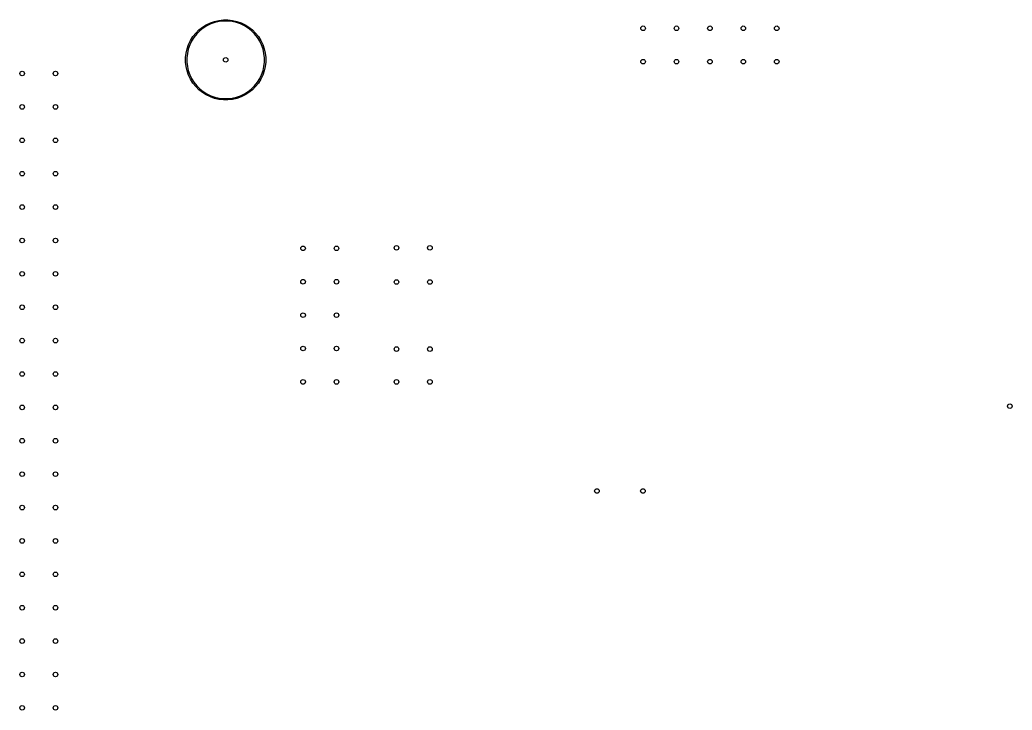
# Model space of a CAD drawing. Header units: inches. Extents: x -1.62 to 1.64, y 0 to 4.63.
# Drawn here: x -1.329 to 1.642, y 2.56 to 4.628 of the extents above; entities that cross this region are included whole.
import ezdxf

# ---------------------------------------------------------------- set-up
doc = ezdxf.new("R2010")
doc.units = ezdxf.units.IN
doc.header["$MEASUREMENT"] = 0
doc.layers.add('BLACK', color=250, linetype='CONTINUOUS')

msp = doc.modelspace()

# ---------------------------------------------------------------- linework, layer by layer
at = {"layer": 'BLACK', "linetype": 'CONTINUOUS'}
for p, q in [((-0.7926, 4.5974), (-0.7821, 4.6058)), ((-0.7821, 4.6058), (-0.7707, 4.613)), ((-0.7689, 4.6097), (-0.7799, 4.6027)), ((-0.7707, 4.613), (-0.7585, 4.6188)), ((-0.7571, 4.6153), (-0.7689, 4.6097)), ((-0.7585, 4.6188), (-0.7458, 4.6232)), ((-0.7448, 4.6196), (-0.7571, 4.6153)), ((-0.7458, 4.6232), (-0.7327, 4.6262)), ((-0.7321, 4.6225), (-0.7448, 4.6196)), ((-0.7327, 4.6262), (-0.7193, 4.6278)), ((-0.7191, 4.624), (-0.7321, 4.6225)), ((-0.7193, 4.6278), (-0.7059, 4.6278)), ((-0.7061, 4.624), (-0.7191, 4.624)), ((-0.6931, 4.6225), (-0.7061, 4.624)), ((-0.7059, 4.6278), (-0.6925, 4.6262)), ((-0.6804, 4.6196), (-0.6931, 4.6225)), ((-0.6925, 4.6262), (-0.6794, 4.6232)), ((-0.6681, 4.6153), (-0.6804, 4.6196)), ((-0.6794, 4.6232), (-0.6667, 4.6188)), ((-0.6563, 4.6097), (-0.6681, 4.6153)), ((-0.6667, 4.6188), (-0.6545, 4.613)), ((-0.6453, 4.6027), (-0.6563, 4.6097)), ((-0.6545, 4.613), (-0.6431, 4.6058)), ((-0.6431, 4.6058), (-0.6326, 4.5974)), ((-0.8177, 4.566), (-0.8105, 4.5774)), ((-0.8075, 4.5752), (-0.8144, 4.5641)), ((-0.8105, 4.5774), (-0.8021, 4.5879)), ((-0.7993, 4.5854), (-0.8075, 4.5752)), ((-0.8021, 4.5879), (-0.7926, 4.5974)), ((-0.7901, 4.5946), (-0.7993, 4.5854)), ((-0.7799, 4.6027), (-0.7901, 4.5946)), ((-0.6351, 4.5946), (-0.6453, 4.6027)), ((-0.6259, 4.5854), (-0.6351, 4.5946)), ((-0.6326, 4.5974), (-0.6231, 4.5879)), ((-0.6177, 4.5752), (-0.6259, 4.5854)), ((-0.6231, 4.5879), (-0.6147, 4.5774)), ((-0.6108, 4.5641), (-0.6177, 4.5752)), ((-0.6147, 4.5774), (-0.6075, 4.566)), ((-0.828, 4.5411), (-0.8235, 4.5538)), ((-0.8201, 4.5524), (-0.8244, 4.5401)), ((-0.8235, 4.5538), (-0.8177, 4.566)), ((-0.8144, 4.5641), (-0.8201, 4.5524)), ((-0.6051, 4.5524), (-0.6108, 4.5641)), ((-0.6075, 4.566), (-0.6017, 4.5538)), ((-0.6008, 4.5401), (-0.6051, 4.5524)), ((-0.6017, 4.5538), (-0.5972, 4.5411)), ((-0.8325, 4.5146), (-0.831, 4.528)), ((-0.831, 4.528), (-0.828, 4.5411)), ((-0.8273, 4.5274), (-0.8287, 4.5144)), ((-0.8244, 4.5401), (-0.8273, 4.5274)), ((-0.5979, 4.5274), (-0.6008, 4.5401)), ((-0.5965, 4.5144), (-0.5979, 4.5274)), ((-0.5972, 4.5411), (-0.5942, 4.528)), ((-0.5942, 4.528), (-0.5927, 4.5146)), ((-0.8325, 4.5144), (-0.8325, 4.5146)), ((-0.8325, 4.5011), (-0.8325, 4.5144)), ((-0.831, 4.4878), (-0.8325, 4.5011)), ((-0.828, 4.4746), (-0.831, 4.4878)), ((-0.8287, 4.5144), (-0.8287, 4.5014)), ((-0.8287, 4.5014), (-0.8273, 4.4884)), ((-0.8273, 4.4884), (-0.8244, 4.4757)), ((-0.6008, 4.4757), (-0.5979, 4.4884)), ((-0.5979, 4.4884), (-0.5965, 4.5014)), ((-0.5942, 4.4878), (-0.5972, 4.4746)), ((-0.5965, 4.5014), (-0.5965, 4.5144)), ((-0.5927, 4.5011), (-0.5942, 4.4878)), ((-0.5927, 4.5146), (-0.5927, 4.5011)), ((-0.8235, 4.4619), (-0.828, 4.4746)), ((-0.8244, 4.4757), (-0.8201, 4.4634)), ((-0.8177, 4.4498), (-0.8235, 4.4619)), ((-0.8201, 4.4634), (-0.8144, 4.4516)), ((-0.6108, 4.4516), (-0.6051, 4.4634)), ((-0.6017, 4.4619), (-0.6075, 4.4498)), ((-0.6051, 4.4634), (-0.6008, 4.4757)), ((-0.5972, 4.4746), (-0.6017, 4.4619)), ((-0.8105, 4.4384), (-0.8177, 4.4498)), ((-0.8144, 4.4516), (-0.8075, 4.4406)), ((-0.8021, 4.4279), (-0.8105, 4.4384)), ((-0.8075, 4.4406), (-0.7993, 4.4304)), ((-0.7926, 4.4183), (-0.8021, 4.4279)), ((-0.7993, 4.4304), (-0.7901, 4.4211)), ((-0.6351, 4.4211), (-0.6259, 4.4304)), ((-0.6231, 4.4279), (-0.6326, 4.4183)), ((-0.6259, 4.4304), (-0.6177, 4.4406)), ((-0.6147, 4.4384), (-0.6231, 4.4279)), ((-0.6177, 4.4406), (-0.6108, 4.4516)), ((-0.6075, 4.4498), (-0.6147, 4.4384)), ((-0.7821, 4.41), (-0.7926, 4.4183)), ((-0.7901, 4.4211), (-0.7799, 4.413)), ((-0.7707, 4.4028), (-0.7821, 4.41)), ((-0.7799, 4.413), (-0.7689, 4.4061)), ((-0.7585, 4.3969), (-0.7707, 4.4028)), ((-0.7689, 4.4061), (-0.7571, 4.4004)), ((-0.7458, 4.3925), (-0.7585, 4.3969)), ((-0.7571, 4.4004), (-0.7448, 4.3961)), ((-0.6804, 4.3961), (-0.6681, 4.4004)), ((-0.6667, 4.3969), (-0.6794, 4.3925)), ((-0.6681, 4.4004), (-0.6563, 4.4061)), ((-0.6545, 4.4028), (-0.6667, 4.3969)), ((-0.6563, 4.4061), (-0.6453, 4.413)), ((-0.6431, 4.41), (-0.6545, 4.4028)), ((-0.6453, 4.413), (-0.6351, 4.4211)), ((-0.6326, 4.4183), (-0.6431, 4.41)), ((-0.7327, 4.3895), (-0.7458, 4.3925)), ((-0.7448, 4.3961), (-0.7321, 4.3932)), ((-0.7193, 4.388), (-0.7327, 4.3895)), ((-0.7321, 4.3932), (-0.7191, 4.3917)), ((-0.7059, 4.388), (-0.7193, 4.388)), ((-0.7191, 4.3917), (-0.7061, 4.3917)), ((-0.7061, 4.3917), (-0.6931, 4.3932)), ((-0.6925, 4.3895), (-0.7059, 4.388)), ((-0.6931, 4.3932), (-0.6804, 4.3961)), ((-0.6794, 4.3925), (-0.6925, 4.3895))]:
    msp.add_line(p, q, dxfattribs=at)
at = {"layer": 'BLACK'}
for centre in [(0.537, 4.6024), (0.537, 4.6024), (0.637, 4.6024), (0.637, 4.6024), (0.737, 4.6024), (0.737, 4.6024), (0.837, 4.6024), (0.837, 4.6024), (0.937, 4.6024), (0.937, 4.6024), (-0.7126, 4.5079), (-0.7126, 4.5079), (0.537, 4.5024), (0.537, 4.5024), (0.637, 4.5024), (0.637, 4.5024), (0.737, 4.5024), (0.737, 4.5024), (0.837, 4.5024), (0.837, 4.5024), (0.937, 4.5024), (0.937, 4.5024), (-1.3219, 4.4669), (-1.3219, 4.4669), (-1.2219, 4.4669), (-1.2219, 4.4669), (-1.3219, 4.3669), (-1.3219, 4.3669), (-1.2219, 4.3669), (-1.2219, 4.3669), (-1.3219, 4.2669), (-1.3219, 4.2669), (-1.2219, 4.2669), (-1.2219, 4.2669), (-1.3219, 4.1669), (-1.3219, 4.1669), (-1.2219, 4.1669), (-1.2219, 4.1669), (-1.3219, 4.0669), (-1.3219, 4.0669), (-1.2219, 4.0669), (-1.2219, 4.0669), (-1.3219, 3.9669), (-1.3219, 3.9669), (-1.2219, 3.9669), (-1.2219, 3.9669), (-0.2013, 3.9449), (-0.2013, 3.9449), (-0.1013, 3.9449), (-0.1013, 3.9449), (-0.4809, 3.9433), (-0.4809, 3.9433), (-0.3809, 3.9433), (-0.3809, 3.9433), (-1.3219, 3.8669), (-1.3219, 3.8669), (-1.2219, 3.8669), (-1.2219, 3.8669), (-0.4809, 3.8433), (-0.4809, 3.8433), (-0.3809, 3.8433), (-0.3809, 3.8433), (-0.2013, 3.8425), (-0.2013, 3.8425), (-0.1013, 3.8425), (-0.1013, 3.8425), (-1.3219, 3.7669), (-1.3219, 3.7669), (-1.2219, 3.7669), (-1.2219, 3.7669), (-0.4809, 3.7433), (-0.4809, 3.7433), (-0.3809, 3.7433), (-0.3809, 3.7433), (-1.3219, 3.6669), (-1.3219, 3.6669), (-1.2219, 3.6669), (-1.2219, 3.6669), (-0.4809, 3.6433), (-0.4809, 3.6433), (-0.3809, 3.6433), (-0.3809, 3.6433), (-0.2013, 3.6417), (-0.2013, 3.6417), (-0.1013, 3.6417), (-0.1013, 3.6417), (-1.3219, 3.5669), (-1.3219, 3.5669), (-1.2219, 3.5669), (-1.2219, 3.5669), (-0.4809, 3.5433), (-0.4809, 3.5433), (-0.3809, 3.5433), (-0.3809, 3.5433), (-0.2013, 3.5433), (-0.2013, 3.5433), (-0.1013, 3.5433), (-0.1013, 3.5433), (1.6348, 3.4705), (1.6348, 3.4705), (-1.3219, 3.4669), (-1.3219, 3.4669), (-1.2219, 3.4669), (-1.2219, 3.4669), (-1.3219, 3.3669), (-1.3219, 3.3669), (-1.2219, 3.3669), (-1.2219, 3.3669), (-1.3219, 3.2669), (-1.3219, 3.2669), (-1.2219, 3.2669), (-1.2219, 3.2669), (0.3987, 3.2165), (0.3987, 3.2165), (0.5364, 3.2165), (0.5364, 3.2165), (-1.3219, 3.1669), (-1.3219, 3.1669), (-1.2219, 3.1669), (-1.2219, 3.1669), (-1.3219, 3.0669), (-1.3219, 3.0669), (-1.2219, 3.0669), (-1.2219, 3.0669), (-1.3219, 2.9669), (-1.3219, 2.9669), (-1.2219, 2.9669), (-1.2219, 2.9669), (-1.3219, 2.8669), (-1.3219, 2.8669), (-1.2219, 2.8669), (-1.2219, 2.8669), (-1.3219, 2.7669), (-1.3219, 2.7669), (-1.2219, 2.7669), (-1.2219, 2.7669), (-1.3219, 2.6669), (-1.3219, 2.6669), (-1.2219, 2.6669), (-1.2219, 2.6669), (-1.3219, 2.5669), (-1.3219, 2.5669), (-1.2219, 2.5669), (-1.2219, 2.5669)]:
    msp.add_circle(centre, 0.00689, dxfattribs=at)

doc.saveas('drawing.dxf')
